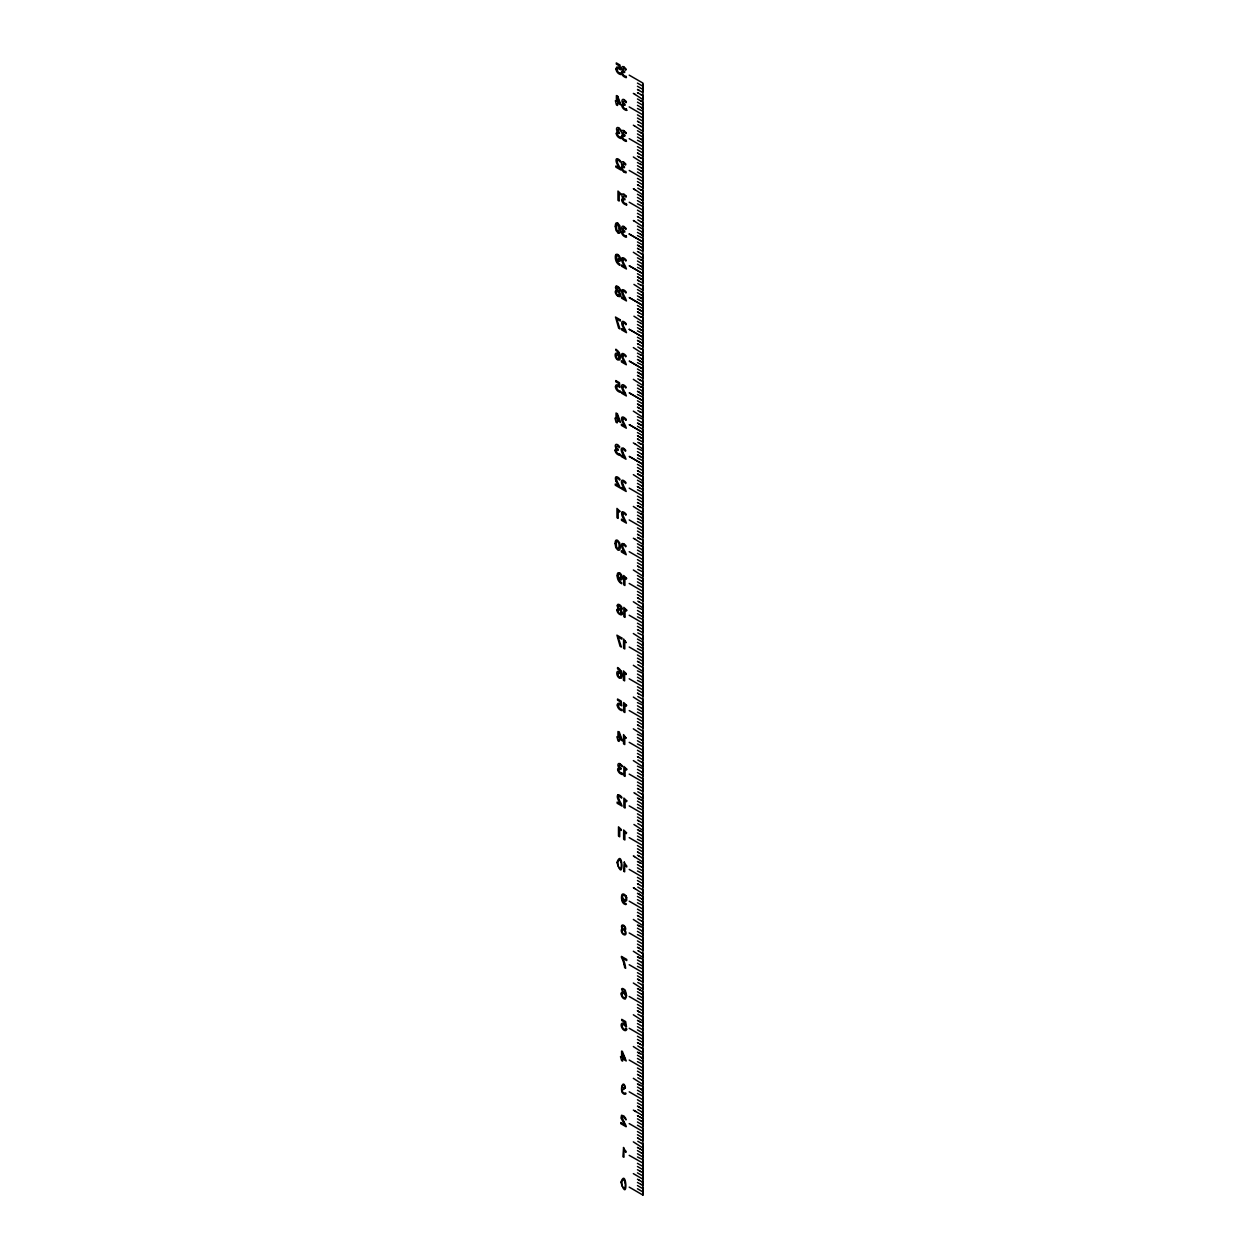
<?xml version="1.0" encoding="UTF-8"?>
<svg xmlns="http://www.w3.org/2000/svg" width="1258" height="1258" viewBox="0 0 1258 1258"><rect width="100%" height="100%" fill="white"/><g stroke="black" fill="none" stroke-linecap="round" stroke-linejoin="round"><path stroke-width="1.5" d="M642.932 1189.14L642.932 1187.536M642.932 1184.549L642.932 1183.18M642.932 1181.765L641.894 1181.765M642.932 1179.8L642.932 1163.933M642.932 1162.691L642.932 1160.93M642.932 1159.734L637.46 1156.951M642.932 1157.753L642.932 1155.567M642.932 1152.784L642.932 1151.212M642.932 1150.001L641.894 1149.985M642.932 1148.035L633.34 1141.871M642.932 1146.62L642.932 1144.859M642.932 1143.836L641.549 1143.475M642.964 1109.823L642.964 1177.268M642.932 1132.169L642.932 1139.685M642.932 1130.911L642.932 1129.165M642.932 1125.989L642.932 1123.803M642.932 1121.004L642.932 1119.431M642.932 1118.22L641.894 1118.22M642.932 1116.255L642.335 1115.296M642.932 1114.855L642.932 1113.078M642.932 1112.072L641.549 1111.695M642.932 1109.902L642.964 1078.043M642.932 1100.2L642.932 1107.905M642.932 1099.146L642.932 1097.385M642.932 1096.19L637.46 1093.422M642.932 1094.224L642.932 1092.023M642.932 1089.239L642.932 1087.667M642.932 1086.456L639.504 1085.072M642.932 1084.49L633.34 1078.326M642.932 1083.075L642.932 1081.314M642.932 1080.292L641.549 1079.93M642.932 1078.137L642.964 1014.498M642.932 1068.419L642.932 1076.14M642.932 1067.366L642.932 1065.62M642.932 1064.41L637.46 1061.642M642.932 1062.444L642.932 1060.258M642.932 1057.475L642.932 1055.902M642.932 1054.691L639.504 1053.292M642.932 1052.726L633.34 1046.546M642.932 1051.311L642.932 1049.534M642.932 1048.527L641.549 1048.15M642.932 1036.655L642.932 1044.36M642.932 1035.601L642.932 1033.84M642.932 1030.679L642.932 1028.478M642.932 1025.695L642.932 1024.122M642.932 1022.911L639.504 1021.527M642.932 1020.946L633.34 1014.781M642.932 1019.546L642.932 1017.769M642.932 1016.763L641.549 1016.385M642.932 1014.593L642.964 919.189M642.932 1004.875L642.932 1012.596M642.932 1003.837L642.932 1002.076M642.932 1000.865L637.46 998.097M642.932 998.899L642.932 996.713M642.932 993.93L642.932 992.358M642.932 989.181L633.34 983.017M642.932 987.766L642.932 986.005M642.932 984.983L641.549 984.605M642.932 973.11L642.932 980.815M642.932 972.057L642.932 970.295M642.932 969.1L637.46 966.333M642.932 967.135L642.932 964.933M642.932 962.15L642.932 960.577M642.932 959.367L637.46 956.803M642.932 957.401L633.34 951.237M642.932 956.001L642.932 954.224M642.932 941.126L642.932 949.051M642.932 940.292L642.932 938.531M642.932 937.32L637.46 934.552M642.932 935.354L642.932 933.169M642.932 930.385L642.932 928.813M637.46 925.023L642.932 927.602M642.932 925.636L633.34 919.472M642.932 924.221L642.932 922.46M642.932 921.438L641.894 921.265M642.932 919.284L642.964 855.644M642.932 909.361L642.932 917.286M642.932 908.512L642.932 906.751M642.932 905.556L637.46 902.788M642.932 903.59L642.932 901.388M642.932 898.605L642.932 897.033M642.932 893.856L635.133 888.73M642.932 892.457L642.932 890.68M642.932 889.673L641.894 889.5M642.932 876.747L642.932 874.986M642.932 873.791L637.46 871.008M642.932 871.81L642.932 869.624M642.932 866.841L642.932 865.268M642.932 864.057L637.46 861.478M642.932 862.092L633.938 856.305M642.932 860.676L642.932 858.915M642.932 857.893L641.894 857.72M642.932 855.739L642.964 823.88M642.932 844.967L642.932 843.222M642.932 842.011L637.46 839.243M642.932 840.045L642.932 837.859M642.932 835.06L642.932 833.488M642.932 832.277L637.46 829.714M642.932 830.311L633.938 824.493M642.932 828.912L642.932 827.135M642.932 826.129L641.894 825.956M642.932 823.959L642.964 760.335M642.932 813.203L642.932 811.441M642.932 810.246L637.46 807.479M642.932 808.281L642.932 806.079M642.932 803.296L642.932 801.723M642.932 800.513L641.549 800.308M642.932 798.547L635.133 793.421M642.932 797.132L642.932 795.37M642.932 794.348L641.894 794.175M642.932 781.438L642.932 779.677M642.932 776.5L642.932 774.315M642.932 771.531L642.932 769.959M642.932 768.748L637.46 766.169M642.932 766.782L633.34 760.603M642.932 765.367L642.932 763.59M642.932 762.584L641.894 762.411M642.932 760.414L642.964 665.01M642.932 749.658L642.932 747.897M642.932 746.702L637.46 743.934M642.932 744.736L642.932 742.534M642.932 739.751L642.932 738.179M642.932 736.968L637.46 734.405M642.932 735.002L633.34 728.838M642.932 733.603L642.932 731.826M642.932 717.893L642.932 716.132M642.932 714.921L637.46 712.154M642.932 712.956L642.932 710.77M642.932 707.987L642.932 706.414M642.932 705.203L637.46 702.624M642.932 703.238L633.34 697.074M642.932 701.822L642.932 700.061M642.932 686.113L642.932 684.352M642.932 683.157L637.46 680.389M642.932 681.191L642.932 678.99M642.932 676.206L642.932 674.634M642.932 673.423L637.46 670.86M642.932 671.457L633.34 665.293M642.932 670.058L642.932 668.281M642.932 665.105L642.964 569.701M642.932 654.349L642.932 652.587M642.932 651.377L637.46 648.609M642.932 649.411L642.932 647.225M642.932 644.442L642.932 642.869M642.932 639.693L633.34 633.529M642.932 638.278L642.932 636.517M642.932 635.494L637.806 632.931M642.932 622.568L642.932 620.807M642.932 619.612L637.46 616.845M642.932 617.647L642.932 615.445M642.932 612.662L642.932 611.089M642.932 609.878L637.46 607.315M642.932 607.913L633.34 601.749M642.932 606.513L642.932 604.736M642.932 590.804L642.932 589.043M642.932 587.848L637.46 585.064M642.932 585.866L642.932 583.681M642.932 580.897L642.932 579.325M642.932 576.148L633.34 569.984M642.932 574.733L642.932 572.972M642.932 571.95L637.806 569.387M642.932 569.795L642.964 506.156M642.932 559.024L642.932 557.278M642.932 556.067L637.46 553.3M642.932 554.102L642.932 551.916M642.932 549.117L642.932 547.544M642.932 546.334L641.549 546.129M642.932 544.368L635.133 539.242M642.932 542.969L642.932 541.192M642.932 540.185L637.46 537.418L639.85 538.833M642.932 527.259L642.932 525.498M642.932 524.303L637.46 521.535M642.932 522.337L642.932 520.136M642.932 517.352L642.932 515.78M642.932 514.569L641.218 514.192M642.932 512.604L633.34 506.439M642.932 511.188L642.932 509.427M642.932 508.405L637.46 505.637M642.932 506.251L642.964 474.392M642.932 495.495L642.932 493.734M642.932 492.523L637.46 489.755M642.932 490.557L642.932 488.371M642.932 485.588L642.932 484.016M642.932 482.805L641.218 482.427M642.932 480.839L633.34 474.659M642.932 479.424L642.932 477.647M642.932 476.64L637.46 473.873L640.872 475.87M642.932 474.47L642.964 410.847M642.932 463.715L642.932 461.953M642.932 460.758L637.46 457.991M642.932 458.793L642.932 456.591M642.932 453.808L642.932 452.235M642.932 451.024L637.46 448.461M642.932 449.059L635.133 443.932M642.932 447.659L642.932 445.882M642.932 444.876L639.504 443.288M642.932 431.95L642.932 430.189M642.932 427.012L642.932 424.827M642.932 422.043L642.932 420.471M642.932 419.26L637.46 416.681M642.932 417.294L633.34 411.13M642.932 415.879L642.932 414.118M642.932 413.096L639.85 411.712M642.932 410.941L642.964 315.538M642.932 400.17L642.932 398.409M642.932 397.214L637.46 394.446M642.932 395.248L642.932 393.046M642.932 390.263L642.932 388.691M642.932 387.48L640.872 386.914M642.932 385.514L633.34 379.35M642.932 384.115L642.932 382.338M642.932 381.331L640.196 380.136M642.932 368.405L642.932 366.644M642.932 365.433L637.46 362.666M642.932 363.468L642.932 361.282M642.932 358.499L642.932 356.926M642.932 355.715L640.872 355.133M642.932 353.75L633.34 347.585M642.932 352.334L642.932 350.573M642.932 349.551L640.526 348.56M642.932 336.625L642.932 334.864M642.932 333.669L637.46 330.901M642.932 331.703L642.932 329.517M642.932 326.718L642.932 325.146M642.932 323.935L640.872 323.369M642.932 321.969L633.938 316.183M642.932 320.57L642.932 318.793M642.932 317.787L640.526 316.78M642.932 315.616L642.964 220.213M642.932 304.861L642.932 303.099M642.932 301.904L637.46 299.137M642.932 299.923L642.932 297.737M642.932 294.954L642.932 293.381M642.932 290.205L633.938 284.418M642.932 288.79L642.932 287.028M642.932 286.006L640.526 285.016M642.932 273.08L642.932 271.335M642.932 270.124L637.46 267.356M642.932 268.158L642.932 265.973M642.932 263.174L642.932 261.601M642.932 260.39L640.872 259.824M642.932 258.425L633.34 252.26M642.932 257.025L642.932 255.248M642.932 241.316L642.932 239.555M642.932 238.36L637.46 235.592M642.932 236.394L642.932 234.192M642.932 231.409L642.932 229.837M642.932 226.66L633.938 220.842M642.932 225.245L642.932 223.484M642.932 222.462L640.872 221.675M642.932 220.307L642.964 156.668M642.932 209.551L642.932 207.79M642.932 206.579L637.46 203.812M642.932 204.614L642.932 202.428M642.932 199.645L642.932 198.072M642.932 196.861L641.549 196.641M642.932 194.896L635.133 189.769M642.932 193.48L642.932 191.719M642.932 190.697L640.872 189.895M642.932 177.771L642.932 176.01M642.932 172.849L642.932 170.648M642.932 167.864L642.932 166.292M642.932 165.081L640.526 164.311M642.932 163.115L633.34 156.951M642.932 161.716L642.932 159.939M642.932 158.933L640.872 158.131M642.932 156.763L642.964 124.904M642.932 146.007L642.932 144.245M642.932 143.035L637.46 140.267M642.932 141.069L642.932 138.883M642.932 136.1L642.932 134.527M642.932 131.351L634.535 125.879M642.932 129.936L642.932 128.174M642.932 127.152L640.872 126.35M642.932 124.998L642.964 83.107L629.204 75.15M642.932 114.226L642.932 112.465M642.932 111.27L637.46 108.502M642.932 109.304L642.932 107.103M642.932 104.32L642.932 102.747M642.932 99.571L634.535 94.098M642.932 98.171L642.932 96.394M642.932 95.388L640.872 94.586M642.964 786.156L642.964 782.051L629.204 774.11M615.901 349.347L615.901 350.432A4.906 2.831 60 0 1 618.401 352.853A4.922 2.846 60 0 1 619.203 355.527A3.349 1.934 60 0 0 617.395 353.498M617.568 668.596L617.568 667.526A6.526 3.758 60 0 1 620.823 670.75M621.2 993.914L621.373 992.782A3.475 1.997 60 0 1 621.751 992.232A3.711 2.139 60 0 1 622.285 991.949A3.145 1.808 60 0 1 623.15 992.012M625.776 69.882L626.075 69.033A5.079 2.925 60 0 0 624.062 67.24M620.634 130.816L620.933 129.967A5.079 2.925 60 0 0 618.92 128.174M626.138 132.829L625.824 133.678A3.821 2.201 60 0 0 624.393 132.279A1.761 1.022 60 0 0 623.654 134.354M626.342 196.374L626.028 197.223A3.821 2.201 60 0 0 624.597 195.823A1.761 1.022 60 0 0 623.858 197.899A2.783 1.604 60 0 0 624.943 198.874L624.911 199.88A2.956 1.714 60 0 0 623.606 199.582M625.761 420.282L626.138 419.48M625.43 1087.981C623.638 1078.908 620.115 1087.698 622.144 1092.494C625.635 1096.976 627.805 1091.63 623.968 1093.218C620.068 1090.828 623.779 1088.815 624.408 1088.768M637.46 83.091L642.932 86.283M637.46 86.267L642.932 89.46M642.586 92.432L637.46 89.444L639.174 90.45M638.152 93.013L637.46 92.62L641.218 94.822M637.46 98.973L640.872 100.939M640.526 100.766L642.586 101.929M637.46 102.15L642.932 105.342M641.218 107.496L642.932 108.487L637.46 105.326M629.204 106.914L642.932 114.871M637.46 114.855L642.932 118.048M637.46 118.032L642.932 121.224M637.46 121.208L638.482 121.837M642.586 124.196L637.806 121.413M637.806 124.589L641.218 126.586M637.46 130.738L640.872 132.703M640.526 132.546L642.586 133.694M637.46 133.914L642.932 137.106M641.218 139.261L642.932 140.251L637.46 137.091M624.739 135.329L624.723 136.336A2.956 1.714 60 0 0 623.402 136.053M629.204 138.679L642.932 146.636M637.46 146.62L642.932 149.812M637.46 149.796L642.932 152.989M637.46 152.973L638.482 153.602M642.586 155.976L637.806 153.177M638.828 156.951L641.218 158.351M637.46 162.518L640.872 164.483M637.46 165.694L642.24 168.478M640.872 170.836L642.932 172.032L637.46 168.871M637.46 172.047L642.932 175.239M629.204 170.459L642.932 178.416M637.46 178.4L642.932 181.592M637.46 181.577L642.932 184.769M642.932 187.945L637.806 184.942M637.46 184.753L638.482 185.382M637.806 188.134L641.218 190.131M637.46 194.282L640.872 196.248M640.526 196.091L641.549 196.673M637.46 197.459L642.24 200.258M640.872 202.601L642.932 203.796L637.46 200.635M629.204 202.224L642.932 210.18M637.46 210.165L642.932 213.357M637.46 213.341L642.932 216.533M642.586 219.49L637.806 216.722M637.46 216.518L638.482 217.147M637.806 219.898L641.218 221.895M637.46 226.063L642.932 229.223M637.46 229.239L642.24 232.022M640.526 234.177L642.932 235.576M637.46 232.416L642.932 235.608M629.204 234.004L642.932 241.929L629.204 234.035M637.46 241.945L642.932 245.137M642.586 251.254L637.806 248.486M637.46 248.298L638.482 248.911M640.872 253.44L642.932 254.666M638.828 252.26L641.218 253.676M637.46 257.827L641.218 259.997M637.46 261.004L642.24 263.803M640.196 265.752L642.932 267.341L637.46 264.18M642.932 273.694L629.204 265.768L642.932 273.725M637.46 273.709L642.932 276.902M624.77 266.853L621.531 264.982L621.531 266.177L626.421 268.992L625.415 266.334A26.953 15.568 60 0 1 623.606 262.891A4.718 2.72 60 0 1 622.899 260.343M637.46 280.062L638.482 280.691M642.932 283.254L637.806 280.267M637.806 283.443L641.218 285.44M637.46 289.592L641.218 291.762M640.872 291.604L642.932 292.784M637.46 292.768L642.24 295.567M639.85 297.328L642.932 299.152M637.46 295.945L642.586 298.948M637.46 305.49L642.932 308.682M642.932 311.827L637.46 308.666L642.932 311.858M637.46 311.842L638.482 312.456M638.828 312.629L642.932 315.035M637.806 315.208L641.218 317.22M637.46 321.372L641.218 323.542M637.46 324.548L642.24 327.332M639.504 328.904L642.932 330.917M637.46 327.725L642.586 330.712M629.204 329.313L642.932 337.238L629.204 329.344M637.46 337.254L642.932 340.446M637.46 343.607L638.482 344.236M642.932 346.799L637.806 343.811M637.806 346.988L641.218 348.985M637.46 353.136L641.218 355.306M637.46 356.313L642.24 359.112M638.482 360.087L642.932 362.681M637.46 359.489L642.24 362.288M637.46 369.019L642.932 372.226M637.46 375.387L638.482 376M642.932 378.579L637.806 375.576M637.806 378.752L641.218 380.749M637.46 384.917L641.218 387.071M637.46 388.093L642.24 390.876M642.932 394.462L637.46 391.269L641.549 393.66M637.46 400.799L642.932 403.991M637.46 407.152L638.482 407.781M638.828 407.938L642.932 410.344M637.806 410.533L640.872 412.325M637.46 419.858L642.24 422.657M642.932 426.226L637.46 423.034L641.218 425.235M637.46 426.21L642.932 429.403M637.46 432.563L642.932 435.755M637.46 438.916L638.482 439.545M642.932 442.124L637.806 439.121M637.806 442.297L640.872 444.105M637.46 451.638L642.24 454.421M642.932 458.006L637.46 454.814L640.526 456.607M637.46 464.344L642.932 467.536M637.46 467.52L642.932 470.712M637.46 470.696L638.482 471.325M642.932 473.889L637.806 470.885M637.46 480.226L641.894 482.789M637.46 483.402L642.24 486.201M637.46 486.579L642.932 489.771M637.46 486.61L639.504 487.789M629.204 488.167L642.932 496.124M637.46 496.108L642.932 499.3M637.46 499.284L642.932 502.477M637.46 502.461L638.482 503.09M642.932 505.653L637.806 502.665M640.526 507.446L637.46 505.669M637.46 511.99L642.24 514.758M637.46 515.182L642.24 517.966M642.932 521.551L637.46 518.359L638.152 518.783M629.204 519.947L642.932 527.904M637.46 527.888L642.932 531.08M624.739 520.985L621.499 519.114L621.499 520.309L626.405 523.139L625.399 520.466A26.953 15.568 60 0 1 623.575 517.022M637.46 531.065L642.932 534.257M637.46 534.241L638.482 534.854M642.932 537.433L637.806 534.43M637.46 543.77L642.932 546.963M637.46 546.947L642.24 549.746M637.46 550.123L642.932 553.316M629.204 551.712L642.932 559.668M637.46 559.653L642.932 562.845M637.46 562.829L642.932 566.021M637.46 566.006L638.482 566.635M642.932 569.198L637.806 566.21M637.46 575.535L642.932 578.696M637.46 578.711L642.24 581.51M637.46 581.888L642.932 585.096M629.204 583.476L642.932 591.449M637.46 591.433L642.932 594.625M637.46 594.609L642.932 597.802M637.46 597.786L638.482 598.399M642.932 600.978L637.806 597.975M637.806 601.151L638.828 601.78M638.828 601.749L642.932 604.154M637.46 610.492L642.24 613.275M637.46 613.668L642.932 616.86M629.204 615.256L642.932 623.213M637.46 623.197L642.932 626.39M637.46 626.374L642.932 629.566M637.46 629.55L638.482 630.179M642.932 632.743L637.806 629.755M637.46 639.08L642.932 642.272M637.46 642.256L642.24 645.055M637.46 645.433L642.932 648.625M629.204 647.021L642.932 654.978M637.46 654.962L642.932 658.17M637.46 658.154L642.932 661.346M637.46 661.331L638.482 661.944M638.828 662.117L642.932 664.523M637.806 664.696L642.932 667.668M637.46 674.036L642.24 676.82M637.46 677.213L642.932 680.405M629.204 678.801L642.932 686.758M637.46 686.742L642.932 689.934M637.46 689.919L642.932 693.111M637.46 693.095L638.482 693.724M642.932 696.256L637.806 693.3M637.806 696.476L642.932 699.432M637.46 705.801L642.24 708.6M637.46 708.977L642.932 712.17M629.204 710.566L642.932 718.522M637.46 718.507L642.932 721.699M637.46 721.683L642.932 724.875M637.46 724.891L638.482 725.489M642.932 728.02L637.806 725.064M637.806 728.24L642.932 731.212M637.46 737.581L642.24 740.364M637.46 740.758L642.932 743.95M629.204 742.346L642.932 750.303L642.932 754.265M637.46 750.287L642.932 753.479M637.46 753.463L642.932 756.656M637.46 756.671L638.482 757.269M638.828 757.426L642.932 759.801M637.806 760.005L642.586 762.773M637.46 769.346L642.24 772.145M637.46 772.522L642.932 775.714M637.46 775.699L642.932 778.891M620.949 768.465L620.917 769.471A2.956 1.714 60 0 0 619.612 769.173M637.46 782.051L642.932 785.244M637.46 785.228L642.932 788.42M637.46 788.436L638.482 789.033M642.932 791.565L637.806 788.609M637.806 791.785L642.586 794.553M637.46 797.934L641.549 800.34M638.482 798.563L639.85 799.349M637.46 801.126L642.24 803.909M637.46 804.302L642.932 807.494M629.204 805.891L642.932 813.847L642.932 821.961M637.46 813.832L642.932 817.024M637.46 817.008L642.932 820.2M637.46 820.216L638.482 820.798M642.932 823.345L637.806 820.373M637.806 823.55L642.24 826.113M638.482 830.343L639.85 831.113M637.46 832.89L642.24 835.689M637.46 836.067L642.932 839.259M629.204 837.655L642.932 845.612L642.932 853.742M637.46 845.596L642.932 848.788M637.46 848.773L642.932 851.965M637.46 851.98L638.482 852.578M642.932 855.11L637.806 852.153M638.828 855.912L642.24 857.893M638.152 861.903L639.85 862.894M637.46 864.655L642.932 867.816L641.894 867.218M637.46 867.831L642.932 871.023M629.204 869.42L642.932 877.392L642.932 885.506M637.46 877.376L642.932 880.569M637.46 880.553L642.932 883.745M637.46 883.761L638.482 884.343M642.932 886.89L637.806 883.918M637.806 887.094L642.24 889.658M637.46 893.259L641.549 895.649M638.152 893.683L640.196 894.863M637.46 896.435L642.932 899.596L641.894 898.998M637.46 899.612L642.932 902.804M629.204 901.2L642.932 909.157M637.46 909.141L642.932 912.333M637.46 912.317L642.932 915.51M638.828 916.311L637.46 915.525L642.932 918.655M637.806 918.875L642.24 921.438M638.152 925.448L640.196 926.627M637.46 928.2L642.586 931.203M637.46 931.376L642.932 934.568M629.204 932.964L642.932 940.921M637.46 940.905L642.932 944.113M637.46 944.082L642.932 947.29M639.504 948.453L637.46 947.274L642.932 950.435M637.806 950.639L638.828 951.268M638.828 951.237L642.24 953.202M641.549 952.841L642.932 953.643M638.152 957.228L640.196 958.407M641.549 962.339L642.932 963.141M637.46 959.98L642.24 962.763M637.46 963.156L642.932 966.348M629.204 964.744L642.932 972.701M637.46 972.686L642.932 975.878M625.603 968.141L624.613 967.575A14.734 8.507 60 0 0 624.22 964.744M637.46 975.862L642.932 979.054M639.85 980.422L637.46 979.038L642.932 982.199M637.806 982.419L641.894 984.778M637.46 988.568L642.586 991.556M638.152 988.992L640.196 990.172M641.549 994.103L642.932 994.905M637.46 991.744L642.24 994.543M637.46 994.921L642.932 998.113M629.204 996.509L642.932 1004.466M637.46 1004.45L642.932 1007.642M637.46 1007.627L642.932 1010.819M637.46 1010.803L638.828 1011.636M638.482 1011.432L637.46 1010.834M638.828 1011.605L639.85 1012.187M639.174 1011.825L642.932 1013.964M637.806 1014.184L641.894 1016.558M637.46 1020.348L638.828 1021.134M638.152 1020.773L640.196 1021.952M637.46 1023.525L642.932 1026.685M637.46 1026.701L642.932 1029.893M637.46 1029.877L642.932 1033.07M629.204 1028.289L642.932 1036.246M637.46 1036.23L642.932 1039.422M637.46 1039.407L642.932 1042.599M638.482 1043.212L637.46 1042.583L640.196 1044.156M639.504 1043.794L642.932 1045.744M637.806 1045.948L641.894 1048.323M637.46 1052.113L638.828 1052.899M638.152 1052.537L640.196 1053.717M641.218 1057.459L642.24 1058.088M637.46 1055.289L642.932 1058.45M637.46 1058.465L642.932 1061.658M629.204 1060.054L642.932 1068.011M637.46 1067.995L642.932 1071.187M637.46 1071.171L642.932 1074.363M637.46 1074.379L638.482 1074.977M640.196 1075.936L637.806 1074.552M639.85 1075.763L642.932 1077.508M637.806 1077.729L641.894 1080.087M637.46 1083.877L638.482 1084.475M638.152 1084.317L640.196 1085.497M641.218 1089.224L642.24 1089.853M637.46 1087.054L641.894 1089.648M637.46 1090.246L642.932 1093.438M629.204 1091.834L642.932 1099.791M637.46 1099.775L642.932 1102.967M637.46 1102.951L642.932 1106.144M637.46 1106.159L638.482 1106.741M638.828 1106.914L640.196 1107.7M639.85 1107.527L642.932 1109.289M637.806 1109.493L641.894 1111.868M633.34 1110.091L635.73 1111.474M635.133 1111.16L642.932 1115.673M637.46 1115.657L638.482 1116.239M639.85 1117.025L642.24 1118.441M637.806 1115.877L640.196 1117.261M641.218 1121.004L642.24 1121.633M637.46 1118.834L641.549 1121.224M637.46 1122.01L642.932 1125.202M637.46 1125.187L642.932 1128.379M629.204 1123.598L642.932 1131.555M637.46 1131.54L642.932 1134.732M637.46 1134.716L642.932 1137.908M637.46 1137.924L638.482 1138.521M640.526 1139.669L637.806 1138.097M640.196 1139.496L642.586 1140.896M637.806 1141.273L641.894 1143.632M637.46 1147.422L638.482 1148.019M639.85 1148.806L641.549 1149.828M637.806 1147.658L640.196 1149.026M641.218 1152.768L642.24 1153.397M637.46 1150.598L641.549 1153.004M637.46 1153.775L642.932 1156.967M629.204 1155.363L642.932 1163.1M637.46 1163.32L642.932 1166.512M637.46 1166.496L642.932 1169.688M640.526 1171.434L637.46 1169.704M640.196 1171.277L642.932 1172.833M642.932 1176.041L637.46 1172.849M633.34 1173.635L642.932 1179.218M639.174 1180.177L642.24 1181.985M637.46 1179.202L639.504 1180.413M640.872 1184.344L642.932 1185.539M637.46 1182.41L641.218 1184.58M637.46 1185.555L642.932 1188.747M637.46 1188.731L642.932 1191.924M629.204 1187.127L642.964 1195.1L642.964 1190.996M633.34 93.406L635.133 94.476M633.34 125.187L634.535 125.91M637.46 156.196L638.828 156.983M641.894 168.257L642.932 168.887M633.938 189.077L635.133 189.801M633.34 188.716L634.535 189.455M641.894 200.022L642.586 200.447M633.34 220.496L634.535 221.219M641.894 231.787L642.932 232.431M637.46 251.506L638.828 252.292M641.894 263.567L642.932 264.196M641.894 295.331L642.932 295.96M637.806 312.031L638.828 312.66M641.894 327.111L642.932 327.74M641.894 358.876L642.932 359.505M641.894 390.656L642.932 391.285M637.806 407.356L638.828 407.969M641.894 422.421L642.932 423.05M633.34 442.895L635.133 443.964M641.894 454.201L642.932 454.83M641.894 485.965L642.932 486.594M641.894 517.73L642.932 518.375M633.34 538.204L635.133 539.273M641.894 549.51L642.932 550.139M641.894 581.275L642.932 581.904M641.894 613.055L642.932 613.684M641.894 644.819L642.932 645.417M637.806 661.519L638.828 662.148M641.894 676.6L642.932 677.197M641.894 708.364L642.932 708.962M641.894 740.144L642.932 740.742M637.806 756.829L638.828 757.458M641.894 771.909L642.932 772.506M633.938 792.729L635.133 793.452M641.894 803.673L642.932 804.287M641.894 835.454L642.932 836.083M637.46 855.157L638.828 855.943M633.34 855.927L634.535 856.619M633.34 887.692L634.535 888.384M633.938 888.069L635.133 888.761M641.549 895.617L642.932 896.451M641.894 930.763L642.932 931.36M641.894 1089.617L642.932 1090.23M637.806 1106.317L638.828 1106.946M641.894 1121.397L642.932 1121.994M641.894 1153.161L642.932 1153.759M617.93 232.793L615.995 230.418L615.288 226.409M617.851 223.216L619.801 225.591L620.509 229.522M617.694 541.49C620.367 543.173 618.873 552.451 616.624 547.073A9.985 5.771 60 0 1 616.357 544.352A9.781 5.645 60 0 1 616.609 541.836A1.777 1.022 60 0 1 617.678 541.38M619.298 264.998L619.046 264.825A5.425 3.129 60 0 1 616.2 261.428A8.24 4.749 60 0 1 615.351 257.371A6.133 3.538 60 0 1 615.917 254.572M621.09 583.398L620.823 583.193A5.425 3.129 60 0 1 618.055 579.875A8.24 4.749 60 0 1 617.206 575.818M621.153 582.36L621.027 582.25A3.931 2.28 60 0 1 618.999 579.875M625.651 1028.368L626.641 1029.06M624.786 641.014L626.138 642.665L623.575 639.001L623.575 648.279L624.77 649.002L624.77 640.998M624.77 736.606L626.138 738.242L623.559 734.593L623.559 743.871L624.754 744.579L624.754 736.59M624.094 1122.057L621.845 1116.79L623.701 1116.837L625.997 1119.903L625.619 1118.252L623.874 1115.972L621.546 1115.248L620.996 1118.079L624.22 1123.74A5.315 3.066 60 0 1 624.817 1124.841L620.776 1122.513L620.776 1123.661L626.138 1126.759A2.658 1.525 60 0 0 626.028 1125.879A9.781 5.645 60 0 0 624.047 1122.105M625.352 393.282L626.358 395.956L621.468 393.125L621.468 391.946L624.707 393.817L624.047 392.622A18.556 10.709 60 0 1 622.301 389.272A5.551 3.208 60 0 1 621.609 386.458M624.77 266.822L624.11 265.658A18.556 10.709 60 0 1 622.364 262.309A5.551 3.208 60 0 1 621.672 259.494A3.491 2.013 60 0 1 622.254 257.937M624.739 520.969L624.078 519.806A18.556 10.709 60 0 1 622.333 516.456A5.551 3.208 60 0 1 621.656 513.626A3.491 2.013 60 0 1 622.223 512.069M620.807 861.683L621.2 863.13A15.631 9.026 60 0 1 621.263 866.447L620.902 867.941A2.17 1.258 60 0 1 618.386 866.636L618.04 865.032A16.81 9.702 60 0 1 618.024 861.95L618.433 860.393A2.107 1.211 60 0 1 620.854 861.667M624.77 1181.482L625.163 1182.945M617.536 97.526L619.754 103.203L617.552 101.945L617.505 97.511M626.405 109.053L626.72 110.342M626.657 204.881L626.327 203.607A4.356 2.516 60 0 1 624.739 203.198A2.296 1.321 60 0 1 623.103 201.186A2.296 1.321 60 0 1 623.465 199.251M626.169 235.875L626.484 237.164A5.362 3.098 60 0 1 624.518 236.535A3.9 2.249 60 0 1 621.436 232.085M619.691 454.044L620.021 455.317M626.688 897.646L626.704 900.209A3.444 1.981 60 0 1 626.342 900.775A3.632 2.091 60 0 1 625.808 901.058A3.129 1.808 60 0 1 622.647 898.526M625.273 1025.018L624.849 1022.267L621.719 1020.474L621.719 1019.326L625.651 1021.59L626.5 1026.953L625.556 1026.591A2.626 1.525 60 0 0 622.647 1024.83A2.626 1.525 60 0 0 623.245 1028.478A2.626 1.525 60 0 0 625.886 1028.572M619.376 68.026L619.109 65.715L616.31 64.095L616.31 62.9L619.99 65.023L620.493 69.772L619.628 69.206A3.003 1.745 60 0 0 617.049 69.599M618.81 385.687L618.543 383.36L615.744 381.74L615.744 380.561L619.423 382.684L619.927 387.433L619.062 386.866A3.003 1.745 60 0 0 616.483 387.26M620.603 704.118L620.336 701.791L617.536 700.171L617.536 698.992L621.216 701.115L621.719 705.864L620.823 705.266A3.003 1.745 60 0 0 618.276 705.691M622.49 898.715C621.499 902.505 626.61 903.401 626.39 904.109A2.862 1.651 60 0 1 625.305 904.486L623.999 903.857A3.601 2.076 60 0 1 622.27 901.64L622.034 901.058A5.519 3.192 60 0 1 621.766 900.115L621.531 898.212A18.225 10.52 60 0 1 621.515 896.923L621.766 895.067A4.387 2.532 60 0 1 622.034 894.548A3.711 2.139 60 0 1 624.314 894.359L625.084 894.941A3.302 1.903 60 0 1 626.626 897.504M620.304 546.68L619.596 542.748L617.647 540.39A3.192 1.84 60 0 0 615.697 540.515A8.932 5.158 60 0 0 615.146 543.598M615.099 543.566L615.791 547.592L617.725 549.95A3.224 1.856 60 0 0 619.659 549.777A8.822 5.095 60 0 0 620.241 546.648M642.932 84.302L642.932 87.069M642.932 88.642L642.932 91.221M642.932 116.066L642.932 118.834M642.932 120.406L642.932 122.985M642.932 147.846L642.932 150.598M642.932 152.187L642.932 154.765M642.932 179.611L642.932 182.379M642.932 183.951L642.932 186.53M642.932 211.391L642.932 214.143M642.932 215.716L642.932 218.31M642.932 243.156L642.932 245.923M642.932 247.496L642.932 250.075M642.932 274.936L642.932 277.688M642.932 279.26L642.932 281.855M642.932 306.7L642.932 309.468M642.932 311.041L642.932 313.619M642.932 338.465L642.932 341.233M642.932 342.805L642.932 345.4M642.932 370.245L642.932 373.013M642.932 374.585L642.932 377.164M642.932 402.01L642.932 404.777M642.932 406.35L642.932 408.929M642.932 433.79L642.932 436.542M642.932 438.13L642.932 440.709M642.932 465.554L642.932 468.322M642.932 469.894L642.932 472.473M642.932 497.335L642.932 500.086M642.932 501.659L642.932 504.254M642.932 529.099L642.932 531.867M642.932 533.439L642.932 536.018M642.932 560.879L642.932 563.631M642.932 565.204L642.932 567.798M642.932 592.644L642.932 595.411M642.932 596.984L642.932 599.563M642.932 624.408L642.932 627.176M642.932 628.748L642.932 631.343M642.932 656.189L642.932 658.956M642.932 660.529L642.932 663.108M642.932 687.953L642.932 690.721M642.932 692.293L642.932 694.872M642.932 719.733L642.932 722.485M642.932 724.073L642.932 726.652M642.932 755.838L642.932 758.417M642.932 787.602L642.932 790.197M642.932 1178.4L642.932 1195.053M621.688 582.674L621.688 583.775M619.832 264.227L619.832 265.328M626.72 1029.107A3.743 2.17 60 0 1 624.833 1030.554A3.743 2.17 60 0 1 622.065 1027.99A3.9 2.249 60 0 1 621.798 1023.462A3.9 2.249 60 0 1 625.446 1024.783M624.943 900.995A3.617 2.091 60 0 1 624.455 900.759M625.808 895.775A3.711 2.139 60 0 1 626.201 896.388M624.833 930.291A2.925 1.683 60 0 0 625.147 926.942A2.925 1.683 60 0 0 622.081 925.165A2.925 1.683 60 0 0 622.348 928.844A3.444 1.981 60 0 0 621.766 932.555A3.444 1.981 60 0 0 625.493 934.663A3.444 1.981 60 0 0 624.817 930.055M625.556 968.125A16.244 9.388 60 0 0 622.631 958.313L626.751 960.593L626.751 959.445L621.421 956.379L621.421 957.307A17.832 10.3 60 0 1 624.141 964.729M623.197 992.043A3.475 1.997 60 0 1 625.761 994.811M624.801 990.675A5.74 3.302 60 0 1 625.478 994.543M621.2 993.914A4.482 2.595 60 0 0 621.625 996.006A3.522 2.029 60 0 0 623.779 998.663L624.644 998.994A3.491 2.013 60 0 0 625.399 998.978L626.626 995.676L625.32 990.455A3.365 1.95 60 0 0 624.581 989.559L622.804 988.536A2.941 1.698 60 0 0 621.594 989.055L622.348 990.581A2.815 1.635 60 0 1 622.741 989.731A2.076 1.195 60 0 1 624.597 990.722M622.852 1087.698A2.044 1.179 60 0 1 623.26 1085.151A2.044 1.179 60 0 1 625.273 1087.887M624.251 1088.689A2.878 1.667 60 0 1 623.04 1087.572M625.179 1182.945A15.631 9.026 60 0 1 625.21 1186.247L624.864 1187.756A2.17 1.258 60 0 1 622.348 1186.436L622.002 1184.832A16.81 9.702 60 0 1 621.971 1181.765L622.395 1180.208A2.107 1.211 60 0 1 624.817 1181.466M619.958 796.597A2.013 1.164 60 0 0 618.842 796.377A2.343 1.352 60 0 0 618.574 797.462A4.718 2.72 60 0 0 619.282 799.962M619.958 796.518A3.868 2.233 60 0 1 621.499 798.201L621.892 797.383A4.953 2.862 60 0 0 619.722 795.308A3.57 2.06 60 0 0 617.851 794.946M619.235 799.978A26.953 15.568 60 0 0 621.075 803.406L622.065 806.095L617.159 803.264L617.159 802.069L620.398 803.941L619.738 802.761A18.556 10.709 60 0 1 617.992 799.396A5.551 3.208 60 0 1 617.316 796.581A3.491 2.013 60 0 1 617.882 795.025M619.471 768.324A3.051 1.761 60 0 1 617.961 764.565A3.051 1.761 60 0 1 620.336 763.952M620.32 764.172A5.079 2.925 60 0 1 622.364 765.949L622.034 766.814A3.821 2.201 60 0 0 620.603 765.414M617.882 769.503A2.988 1.73 60 0 1 619.534 768.04M617.599 769.409A3.9 2.249 60 0 0 620.681 773.843A5.362 3.098 60 0 0 622.679 774.519L622.333 773.198A4.356 2.516 60 0 1 620.744 772.774M620.744 772.789A2.296 1.321 60 0 1 619.109 770.761A2.296 1.321 60 0 1 619.471 768.842M619.864 767.49A1.761 1.022 60 0 1 620.713 765.383M620.949 768.465A2.783 1.604 60 0 1 619.88 767.474M617.411 705.14A3.585 2.076 60 0 1 618.118 703.332A4.214 2.437 60 0 1 620.068 703.788M617.191 705.046A4.151 2.39 60 0 0 620.288 709.999A5.582 3.224 60 0 0 622.175 710.613L621.892 709.339A4.639 2.673 60 0 1 620.336 708.899A2.5 1.447 60 0 1 618.559 705.942M619.974 671.096A4.922 2.846 60 0 1 620.87 673.706M619.062 671.725A3.192 1.84 60 0 1 620.839 673.675M620.697 675.326A3.098 1.793 60 0 1 619.534 677.464M619.282 677.244A2.532 1.462 60 0 1 618.197 674.257A2.406 1.384 60 0 1 619.392 672.668M619.455 672.951A2.06 1.195 60 0 1 620.854 675.373M617.568 668.706A4.906 2.831 60 0 1 620.068 671.033M620.854 670.766A7.579 4.372 60 0 1 622.034 675.703L621.373 678.156L619.376 678.093A3.507 2.029 60 0 1 617.568 676.206A4.419 2.547 60 0 1 616.845 673.36A3.554 2.06 60 0 1 619.03 671.426M622.317 613.417A3.522 2.029 60 0 0 620.776 610.036A2.988 1.73 60 0 0 622.002 608.636M622.49 613.574A3.507 2.029 60 0 1 619.722 614.313M621.027 612.599A2.029 1.179 60 0 1 619.596 613.417A2.029 1.179 60 0 1 618.15 610.932A2.909 1.683 60 0 1 619.817 609.988A2.469 1.431 60 0 1 621.059 612.615M622.097 608.668A3.318 1.918 60 0 0 619.581 604.768A3.46 1.997 60 0 0 617.835 604.422A2.846 1.635 60 0 0 617.332 605.758M618.606 608.605A3.082 1.777 60 0 1 617.269 605.743M617.002 610.13A3.412 1.966 60 0 1 618.59 608.699M619.707 614.391A3.664 2.123 60 0 1 616.892 610.114M619.078 579.859A5.645 3.271 60 0 1 618.386 577.548A3.082 1.777 60 0 0 620.115 579.403M619.785 574.135A1.714 0.991 60 0 0 618.747 574.293A4.875 2.815 60 0 0 618.464 576.022M619.88 573.947A2.547 1.478 60 0 1 620.965 576.95M619.785 578.224A2.123 1.227 60 0 1 618.496 576.589M619.722 573.113A3.334 1.918 60 0 0 617.804 573.035A6.133 3.538 60 0 0 617.253 575.834M619.738 572.956A3.994 2.296 60 0 1 622.348 577.862A3.46 1.997 60 0 1 620.131 579.624M621.027 577.029A2.28 1.321 60 0 1 619.832 578.46M623.905 543.975A4.953 2.862 60 0 1 626.091 546.019L625.698 546.837A3.868 2.233 60 0 0 624.157 545.186A2.013 1.164 60 0 0 623.04 545.044A2.343 1.352 60 0 0 622.773 546.114A4.718 2.72 60 0 0 623.465 548.63A26.953 15.568 60 0 0 625.257 552.073L626.248 554.747L621.342 551.916L621.342 550.737L624.581 552.608L623.921 551.413A18.556 10.709 60 0 1 622.191 548.063A5.551 3.208 60 0 1 621.499 545.233A3.491 2.013 60 0 1 622.081 543.676A3.57 2.06 60 0 1 623.905 544.006M623.182 513.421A2.013 1.164 60 0 1 624.298 513.641A3.868 2.233 60 0 1 625.839 515.245L626.232 514.428A4.953 2.862 60 0 0 624.062 512.352A3.57 2.06 60 0 0 622.191 511.99M622.914 514.506A2.343 1.352 60 0 1 623.213 513.484M623.622 517.007A4.718 2.72 60 0 1 622.867 514.491M623.402 485.352A4.718 2.72 60 0 1 622.647 482.82A2.343 1.352 60 0 1 622.993 481.814A2.013 1.164 60 0 1 624.078 481.987A3.868 2.233 60 0 1 625.619 483.591L626.012 482.773A4.953 2.862 60 0 0 623.842 480.698A3.57 2.06 60 0 0 621.971 480.336A3.491 2.013 60 0 0 621.452 481.987A5.551 3.208 60 0 0 622.128 484.786A18.556 10.709 60 0 0 623.874 488.135L624.518 489.315L621.279 487.459L621.279 488.654L626.185 491.485L625.179 488.812A26.953 15.568 60 0 1 623.355 485.368M616.955 478.307A2.013 1.164 60 0 1 618.071 478.527A3.868 2.233 60 0 1 619.612 480.116L620.005 479.298A4.953 2.862 60 0 0 617.835 477.238A3.57 2.06 60 0 0 615.964 476.861A3.491 2.013 60 0 0 615.445 478.512A5.551 3.208 60 0 0 616.121 481.311M616.986 478.354A2.343 1.352 60 0 0 616.687 479.377A4.718 2.72 60 0 0 617.395 481.893A26.953 15.568 60 0 0 619.188 485.336L620.178 488.01L615.272 485.179L615.272 484L618.511 485.871L617.851 484.676A18.556 10.709 60 0 1 616.106 481.327M623.213 453.084A4.718 2.72 60 0 1 622.458 450.553A2.343 1.352 60 0 1 622.804 449.546A2.013 1.164 60 0 1 623.889 449.719A3.868 2.233 60 0 1 625.43 451.323L625.808 450.506A4.953 2.862 60 0 0 623.638 448.43M623.166 453.1A26.953 15.568 60 0 0 624.99 456.528L625.981 459.217L621.09 456.387L621.09 455.192L624.33 457.063L623.669 455.883A18.556 10.709 60 0 1 621.924 452.518A5.551 3.208 60 0 1 621.232 449.704A3.491 2.013 60 0 1 621.814 448.147A3.57 2.06 60 0 1 623.638 448.461M616.829 449.169A3.051 1.761 60 0 1 615.335 445.395A3.051 1.761 60 0 1 617.694 444.797M617.678 445.017A5.079 2.925 60 0 1 619.722 446.779L619.392 447.644A3.821 2.201 60 0 0 617.961 446.26A1.793 1.038 60 0 0 616.577 446.763A1.761 1.022 60 0 0 617.222 448.335A2.783 1.604 60 0 0 618.307 449.31L618.276 450.301A2.956 1.714 60 0 0 616.97 450.018A2.06 1.195 60 0 0 616.514 451.04M615.241 450.348A2.988 1.73 60 0 1 616.892 448.886M614.973 450.238A3.9 2.249 60 0 0 618.04 454.673A5.362 3.098 60 0 0 620.037 455.365M619.644 454.059A4.356 2.516 60 0 1 618.103 453.619A2.296 1.321 60 0 1 616.341 450.962M625.761 420.298A3.868 2.233 60 0 0 624.22 418.615A2.013 1.164 60 0 0 623.103 418.474A2.343 1.352 60 0 0 622.836 419.559M622.789 419.527A4.718 2.72 60 0 0 623.528 422.059A26.953 15.568 60 0 0 625.32 425.503L626.311 428.192L621.405 425.361L621.405 424.166L624.66 426.037L623.984 424.858A18.556 10.709 60 0 1 622.254 421.493A5.551 3.208 60 0 1 621.562 418.678A3.491 2.013 60 0 1 622.144 417.121A3.57 2.06 60 0 1 623.968 417.436A4.953 2.862 60 0 1 626.154 419.464M622.883 387.322A2.343 1.352 60 0 1 623.182 386.3A2.013 1.164 60 0 1 624.267 386.473A3.868 2.233 60 0 1 625.808 388.062L626.185 387.244A4.953 2.862 60 0 0 624.015 385.184A3.57 2.06 60 0 0 622.144 384.806A3.491 2.013 60 0 0 621.641 386.458M622.836 387.307A4.718 2.72 60 0 0 623.591 389.838A26.953 15.568 60 0 0 625.368 393.282M615.618 386.709A3.585 2.076 60 0 1 616.326 384.901A4.214 2.437 60 0 1 618.276 385.357M615.398 386.615A4.151 2.39 60 0 0 618.496 391.568A5.582 3.224 60 0 0 620.383 392.182L620.1 390.908A4.639 2.673 60 0 1 618.543 390.467A2.5 1.447 60 0 1 616.766 387.511M623.119 355.055A2.013 1.164 60 0 1 624.22 355.275A3.868 2.233 60 0 1 625.761 356.863L626.154 356.061A4.953 2.862 60 0 0 623.984 353.985A3.57 2.06 60 0 0 622.112 353.624A3.491 2.013 60 0 0 621.594 355.259A5.551 3.208 60 0 0 622.285 358.074A18.556 10.709 60 0 0 624.015 361.423L624.66 362.587L621.421 360.747L621.421 361.942L626.327 364.757L625.32 362.1A26.953 15.568 60 0 1 623.512 358.656A4.718 2.72 60 0 1 622.789 356.108M622.852 356.14A2.343 1.352 60 0 1 623.135 355.102M619.03 357.146A3.098 1.793 60 0 1 617.867 359.285M617.615 359.065A2.532 1.462 60 0 1 616.53 356.077M617.788 354.787A2.06 1.195 60 0 1 619.188 357.193M615.917 349.409A6.526 3.758 60 0 1 619.156 352.57A7.579 4.372 60 0 1 620.367 357.524L619.801 359.882L617.867 359.992A3.507 2.029 60 0 1 615.901 358.027A4.419 2.547 60 0 1 615.178 355.196A3.554 2.06 60 0 1 617.364 353.246M616.483 356.014A2.406 1.384 60 0 1 617.725 354.504M623.009 324.029A2.343 1.352 60 0 1 623.308 323.007A2.013 1.164 60 0 1 624.393 323.164A3.868 2.233 60 0 1 625.934 324.768L626.311 323.951A4.953 2.862 60 0 0 624.141 321.875A3.57 2.06 60 0 0 622.285 321.513A3.491 2.013 60 0 0 621.766 323.164A5.551 3.208 60 0 0 622.443 325.964A18.556 10.709 60 0 0 624.172 329.313L624.833 330.492L621.594 328.637L621.594 329.832L626.484 332.662L625.493 329.989A26.953 15.568 60 0 1 623.669 326.545A4.718 2.72 60 0 1 622.962 324.014M624.345 291.447A2.013 1.164 60 0 0 623.245 291.227A2.343 1.352 60 0 0 622.977 292.312A4.718 2.72 60 0 0 623.669 294.812A26.953 15.568 60 0 0 625.462 298.256L626.453 300.945L621.546 298.115L621.546 296.919L624.801 298.791L624.125 297.611A18.556 10.709 60 0 1 622.395 294.246A5.551 3.208 60 0 1 621.704 291.431A3.491 2.013 60 0 1 622.285 289.875M624.361 291.369A3.868 2.233 60 0 1 625.902 293.051L626.28 292.233A4.953 2.862 60 0 0 624.11 290.158A3.57 2.06 60 0 0 622.238 289.796M620.571 295.174A3.522 2.029 60 0 0 619.03 291.793A2.988 1.73 60 0 0 620.257 290.394M620.744 295.331A3.507 2.029 60 0 1 617.977 296.07M619.282 294.356A2.029 1.179 60 0 1 617.851 295.174A2.029 1.179 60 0 1 616.404 292.689A2.909 1.683 60 0 1 618.071 291.746A2.469 1.431 60 0 1 619.329 294.372M616.703 288.239A1.793 1.038 60 0 1 618.008 287.5A1.793 1.038 60 0 1 619.235 289.765A2.563 1.478 60 0 1 617.757 290.456A2.217 1.274 60 0 1 616.719 288.239M620.351 290.425A3.318 1.918 60 0 0 617.835 286.525A3.46 1.997 60 0 0 616.106 286.179M616.86 290.362A3.082 1.777 60 0 1 615.524 287.5M615.587 287.516A2.846 1.635 60 0 1 616.153 286.274M616.86 290.456A3.412 1.966 60 0 0 615.256 291.887A3.664 2.123 60 0 0 617.961 296.149M622.946 260.375A2.343 1.352 60 0 1 623.245 259.337A2.013 1.164 60 0 1 624.33 259.51A3.868 2.233 60 0 1 625.871 261.098L626.248 260.296A4.953 2.862 60 0 0 624.078 258.22A3.57 2.06 60 0 0 622.207 257.859M618.26 260.956A3.082 1.777 60 0 1 616.562 259.148A5.645 3.271 60 0 0 617.222 261.412A3.931 2.28 60 0 0 619.046 263.677M617.93 255.689A1.714 0.991 60 0 0 616.892 255.846A4.875 2.815 60 0 0 616.609 257.576M618.024 255.5A2.547 1.478 60 0 1 619.109 258.503M617.93 259.777A2.123 1.227 60 0 1 616.64 258.142M615.948 254.603A3.334 1.918 60 0 1 617.867 254.666M617.882 254.509A3.994 2.296 60 0 1 620.493 259.431A3.46 1.997 60 0 1 618.276 261.177M619.172 258.598A2.28 1.321 60 0 1 617.977 260.013M623.308 231A3.051 1.761 60 0 1 621.798 227.242A3.051 1.761 60 0 1 624.172 226.629M624.157 226.849A5.079 2.925 60 0 1 626.185 228.626L625.871 229.491A3.821 2.201 60 0 0 624.44 228.091A1.793 1.038 60 0 0 623.04 228.61A1.761 1.022 60 0 0 623.701 230.167A2.783 1.604 60 0 0 624.77 231.142L624.754 232.148A2.956 1.714 60 0 0 623.433 231.849M621.704 232.195A2.988 1.73 60 0 1 623.37 230.717M626.107 235.891A4.356 2.516 60 0 1 624.581 235.466A2.296 1.321 60 0 1 622.946 233.453A2.296 1.321 60 0 1 623.292 231.519M619.864 232.604A3.224 1.856 60 0 1 617.93 232.824M615.351 226.44A8.932 5.158 60 0 1 615.854 223.311A3.192 1.84 60 0 1 617.851 223.201M620.446 229.491A8.822 5.095 60 0 1 619.911 232.667M623.465 198.733A3.051 1.761 60 0 1 621.955 194.974A3.051 1.761 60 0 1 624.33 194.361M624.314 194.581A5.079 2.925 60 0 1 626.342 196.358M621.861 199.928A2.988 1.73 60 0 1 623.528 198.45M621.594 199.818A3.9 2.249 60 0 0 624.676 204.252A5.362 3.098 60 0 0 626.673 204.928M618.071 132.326A3.051 1.761 60 0 1 616.562 128.568A3.051 1.761 60 0 1 618.936 127.954M616.467 133.505A2.988 1.73 60 0 1 618.134 132.043M616.2 133.411A3.9 2.249 60 0 0 619.282 137.845A5.362 3.098 60 0 0 621.263 138.522L620.933 137.201A4.356 2.516 60 0 1 619.345 136.792A2.296 1.321 60 0 1 617.709 134.779A2.296 1.321 60 0 1 618.071 132.845M618.213 133.175A2.956 1.714 60 0 1 619.518 133.474L619.534 132.467A2.783 1.604 60 0 1 618.48 131.477A1.761 1.022 60 0 1 617.945 130.014M617.804 129.92A1.793 1.038 60 0 1 619.203 129.417A3.821 2.201 60 0 1 620.619 130.816M623.276 135.204A3.051 1.761 60 0 1 621.766 131.43A3.051 1.761 60 0 1 624.141 130.832M624.125 131.052A5.079 2.925 60 0 1 626.154 132.813M621.672 136.383A2.988 1.73 60 0 1 623.323 134.921M621.405 136.273A3.9 2.249 60 0 0 624.487 140.707A5.362 3.098 60 0 0 626.468 141.383L626.138 140.078A4.356 2.516 60 0 1 624.534 139.654M624.534 139.669A2.296 1.321 60 0 1 622.914 137.641A2.296 1.321 60 0 1 623.26 135.707M624.739 135.345A2.783 1.604 60 0 1 623.685 134.339M617.568 160.269A2.013 1.164 60 0 1 618.684 160.489A3.868 2.233 60 0 1 620.225 162.078L620.619 161.26A4.953 2.862 60 0 0 618.449 159.2A3.57 2.06 60 0 0 616.577 158.822A3.491 2.013 60 0 0 616.058 160.474A5.551 3.208 60 0 0 616.75 163.273A18.556 10.709 60 0 0 618.48 166.638L619.125 167.801L615.885 165.962L615.885 167.141L620.792 169.972L619.785 167.298A26.953 15.568 60 0 1 617.961 163.87A4.718 2.72 60 0 1 617.253 161.323M617.301 161.338A2.343 1.352 60 0 1 617.599 160.316M622.977 166.559A3.051 1.761 60 0 1 621.468 162.801A3.051 1.761 60 0 1 623.842 162.188M623.826 162.408A5.079 2.925 60 0 1 625.855 164.185L625.525 165.05A3.821 2.201 60 0 0 624.094 163.65M621.373 167.739A2.988 1.73 60 0 1 623.024 166.276M624.172 172.079A3.9 2.249 60 0 1 621.106 167.644M624.188 172.094A5.362 3.098 60 0 0 626.169 172.755L625.839 171.434A4.356 2.516 60 0 1 624.235 171.009A2.296 1.321 60 0 1 622.616 168.997A2.296 1.321 60 0 1 622.962 167.078M623.103 167.408A2.956 1.714 60 0 1 624.424 167.707L624.44 166.701A2.783 1.604 60 0 1 623.37 165.71A1.761 1.022 60 0 1 624.204 163.619M623.543 104.194A3.051 1.761 60 0 1 622.034 100.42A3.051 1.761 60 0 1 624.408 99.822M624.393 100.042A5.079 2.925 60 0 1 626.421 101.804L626.091 102.669A3.821 2.201 60 0 0 624.66 101.269M621.939 105.373A2.988 1.73 60 0 1 623.591 103.911M621.672 105.263A3.9 2.249 60 0 0 624.739 109.698A5.362 3.098 60 0 0 626.736 110.374M626.342 109.069A4.356 2.516 60 0 1 624.801 108.644A2.296 1.321 60 0 1 623.04 105.971M623.213 106.049A2.06 1.195 60 0 1 623.654 105.012A2.956 1.714 60 0 1 624.99 105.342L625.006 104.32A2.783 1.604 60 0 1 623.952 103.329A1.761 1.022 60 0 1 624.77 101.238M623.213 71.391A3.051 1.761 60 0 1 621.704 67.633A3.051 1.761 60 0 1 624.078 67.02M621.609 72.571A2.988 1.73 60 0 1 623.26 71.108M621.342 72.477A3.9 2.249 60 0 0 624.424 76.911A5.362 3.098 60 0 0 626.405 77.587L626.075 76.266A4.356 2.516 60 0 1 624.487 75.857A2.296 1.321 60 0 1 622.852 73.845A2.296 1.321 60 0 1 623.197 71.91M623.339 72.241A2.956 1.714 60 0 1 624.66 72.539L624.676 71.533A2.783 1.604 60 0 1 623.622 70.542A1.761 1.022 60 0 1 624.44 68.451M624.33 68.482A3.821 2.201 60 0 1 625.761 69.882M616.184 69.064A3.585 2.076 60 0 1 616.892 67.24M615.964 68.954A4.151 2.39 60 0 0 619.062 73.907A5.582 3.224 60 0 0 620.949 74.521L620.666 73.263A4.639 2.673 60 0 1 619.109 72.822M616.923 67.287A4.214 2.437 60 0 1 618.842 67.696M619.109 72.885A2.5 1.447 60 0 1 617.332 69.85M616.955 862.485C624.141 885.38 622.867 846.571 616.955 862.485M620.917 1182.284C628.277 1205.18 626.626 1166.26 620.917 1182.284M619.266 228.752L618.543 231.692L616.86 230.057A9.985 5.771 60 0 1 616.562 227.195A9.781 5.645 60 0 1 616.813 224.679A1.777 1.022 60 0 1 617.867 224.223L619.266 228.752M620.839 193.826L620.556 194.723L619.203 193.072L619.172 201.06L617.977 200.337L617.977 191.059L620.839 193.826M619.817 511.188L619.534 512.085L618.181 510.434L618.165 518.406L616.97 517.698L616.97 508.421L619.817 511.188M626.547 578.303L626.28 579.183L624.911 577.532L624.896 585.52L623.701 584.797L623.701 575.519L626.547 578.303M626.704 610.177L626.421 611.058L625.053 609.407L625.037 617.395L623.842 616.672L623.842 607.394L626.704 610.177M626.264 673.659L625.981 674.555L624.628 672.904L624.613 680.893L623.418 680.169L623.418 670.891L626.264 673.659M626.547 705.313L626.264 706.194L624.911 704.559L624.88 712.531L623.685 711.824L623.685 702.546L626.547 705.313M626.736 769.188L626.453 770.085L625.084 768.434L625.069 776.422L623.874 775.699L623.874 766.421L626.736 769.188M626.736 800.843L626.468 801.739L625.1 800.088L625.084 808.061L623.889 807.353L623.889 798.075L626.736 800.843M621.358 829.604L621.075 830.5L619.722 828.849L619.691 836.837L618.496 836.114L618.496 826.836L621.358 829.604M626.515 832.765L626.232 833.661L624.88 832.01L624.849 839.998L623.654 839.275L623.654 829.997L626.515 832.765M617.772 96.347L616.404 95.561L616.404 101.285L615.398 100.703L616.404 104.823L617.552 105.483L617.552 103.03L620.917 104.98L617.772 96.347M642.932 248.282L637.46 245.121L642.932 248.313M642.932 280.047L637.46 276.886L642.932 280.078M642.932 305.474L629.204 297.548L642.932 305.505M620.336 319.846L615.492 317.032L618.669 328.181L619.942 328.92L616.75 318.982L620.336 321.026L620.336 319.846M642.932 343.591L637.46 340.431L642.932 343.623M642.932 369.003L629.204 361.077L642.932 369.034M642.932 375.371L637.46 372.211L642.932 375.403M642.932 400.783L629.204 392.858L642.932 400.815M642.932 407.136L637.46 403.975L642.932 407.167M617.395 413.756L616.043 412.986L616.043 418.71L615.036 418.128L616.043 422.248L617.191 422.908L617.191 420.455L620.556 422.389L617.395 413.756M642.932 432.548L629.204 424.622L642.932 432.579M619.392 420.644L617.191 419.37L617.143 415.03L619.392 420.612M642.932 438.9L637.46 435.74L642.932 438.932M642.932 464.328L629.204 456.402L642.932 464.359M621.766 637.963L616.923 635.164L620.1 646.313L621.373 647.037L618.181 637.114L621.766 639.158L621.766 637.963M619.345 732.282L617.977 731.496L617.977 737.219L616.986 736.653L617.977 740.758L619.125 741.418L619.125 738.965L622.506 740.915L619.345 732.282M621.326 739.154L619.125 737.88L619.078 733.445L621.326 739.138M624.314 862.123L623.669 871.275L624.66 871.857L624.66 864.419A8.995 5.189 60 0 0 626.72 866.982L626.704 865.881A7.202 4.151 60 0 1 624.267 862.123M622.395 1051.531L621.609 1051.075L621.609 1057.207L620.509 1056.578L621.609 1060.541L622.6 1061.123L622.6 1058.874L626.232 1060.966L622.395 1051.531M625.242 1059.315L622.6 1057.789L622.6 1053.559L625.242 1059.315M623.575 1147.532L622.93 1156.7L623.921 1157.266L623.921 1149.843A8.995 5.189 60 0 0 625.965 1152.391L625.965 1151.29A7.202 4.151 60 0 1 623.512 1147.548M622.474 896.938A2.563 1.478 60 0 0 625.493 899.722A2.563 1.478 60 0 0 624.754 895.759A2.563 1.478 60 0 0 622.474 896.938M622.285 927.13A1.903 1.101 60 0 0 624.503 929.222A1.903 1.101 60 0 0 624.015 926.297A1.903 1.101 60 0 0 622.285 927.13M621.939 931.439A2.422 1.4 60 0 0 624.786 934.002A2.422 1.4 60 0 0 624.047 930.275A2.422 1.4 60 0 0 621.939 931.439M622.034 995.015A2.579 1.494 60 0 0 625.069 997.783A2.579 1.494 60 0 0 624.298 993.789A2.579 1.494 60 0 0 622.034 995.015M619.738 605.743A1.793 1.038 60 0 0 618.449 606.466A2.217 1.274 60 0 0 619.502 608.73A2.563 1.478 60 0 0 620.933 608.054A1.793 1.038 60 0 0 619.738 605.743"/></g></svg>
